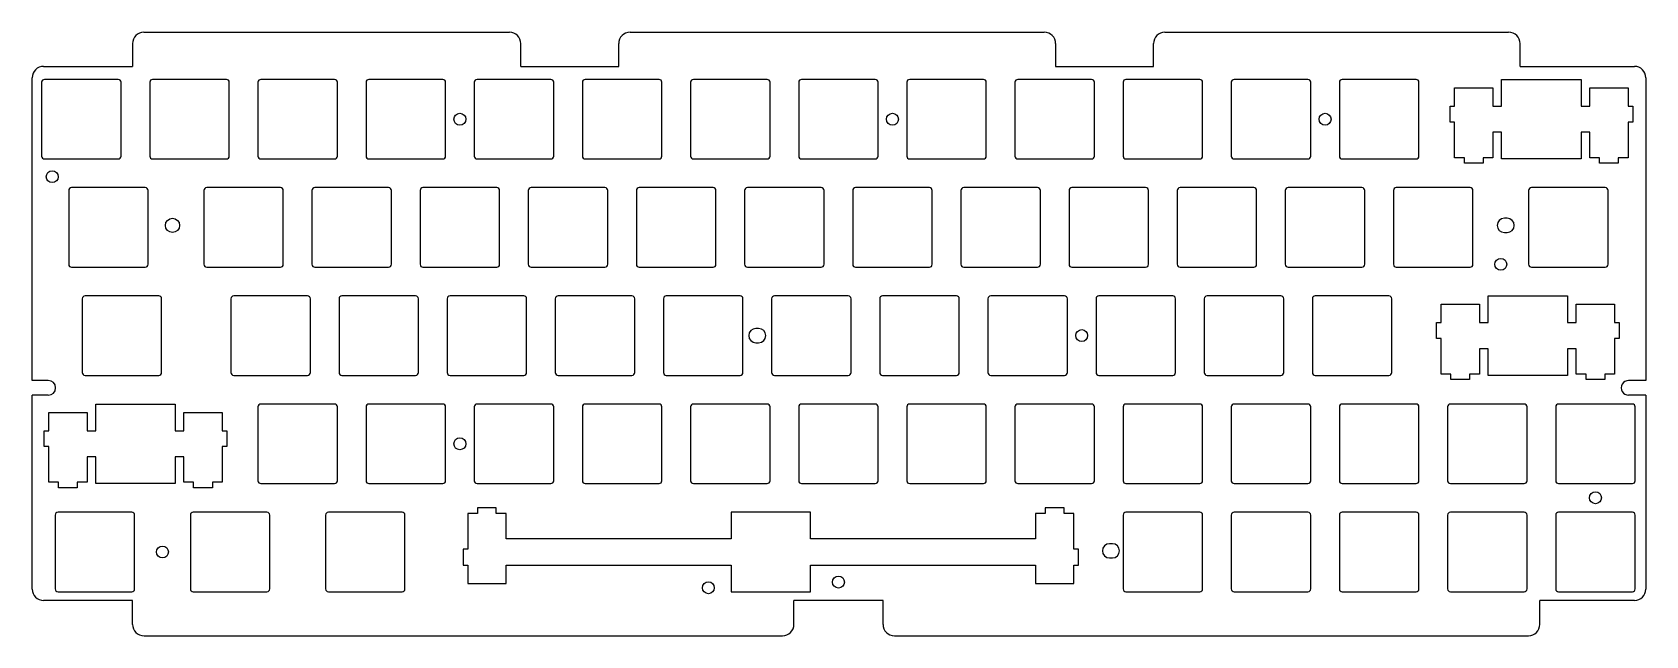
# Model space of a CAD drawing. Header units: millimetres. Extents: x -142 to 142, y -53 to 53.
import ezdxf

# ---------------------------------------------------------------- set-up
doc = ezdxf.new("R2010")
doc.units = ezdxf.units.MM
doc.layers.add('绘制草图 45', color=7, linetype='Continuous')

msp = doc.modelspace()

# ---------------------------------------------------------------- linework, layer by layer
at = {"layer": '绘制草图 45'}
for p, q in [((-122.16, 53.01), (-57.75, 53.01)), ((-36.51, 53.01), (36.45, 53.01)), ((57.7, 53.01), (118.25, 53.01)), ((-124.16, 51.01), (-124.16, 47.01)), ((-55.75, 47.01), (-55.75, 51.01)), ((-38.51, 47.01), (-38.51, 51.01)), ((38.45, 51.01), (38.45, 47.01)), ((55.7, 47.01), (55.7, 51.01)), ((120.25, 47.01), (120.25, 51.01)), ((-139.81, 47.01), (-124.16, 47.01)), ((-55.75, 47.01), (-38.51, 47.01)), ((38.45, 47.01), (55.7, 47.01)), ((120.25, 47.01), (140.4, 47.01)), ((-141.81, -8.3), (-141.81, 45.01)), ((-140.16, 44.2), (-140.16, 31.2)), ((-126.66, 44.7), (-139.66, 44.7)), ((-126.16, 31.2), (-126.16, 44.2)), ((-121.11, 44.2), (-121.11, 31.2)), ((-107.61, 44.7), (-120.61, 44.7)), ((-107.11, 31.2), (-107.11, 44.2)), ((-102.06, 44.2), (-102.06, 31.2)), ((-88.56, 44.7), (-101.56, 44.7)), ((-88.06, 31.2), (-88.06, 44.2)), ((-83.01, 44.2), (-83.01, 31.2)), ((-69.51, 44.7), (-82.51, 44.7)), ((-69.01, 31.2), (-69.01, 44.2)), ((-63.96, 44.2), (-63.96, 31.2)), ((-50.46, 44.7), (-63.46, 44.7)), ((-49.96, 31.2), (-49.96, 44.2)), ((-44.91, 44.2), (-44.91, 31.2)), ((-31.41, 44.7), (-44.41, 44.7)), ((-30.91, 31.2), (-30.91, 44.2)), ((-25.86, 44.2), (-25.86, 31.2)), ((-12.36, 44.7), (-25.36, 44.7)), ((-11.86, 31.2), (-11.86, 44.2)), ((-6.81, 44.2), (-6.81, 31.2)), ((6.69, 44.7), (-6.31, 44.7)), ((7.19, 31.2), (7.19, 44.2)), ((12.24, 44.2), (12.24, 31.2)), ((25.74, 44.7), (12.74, 44.7)), ((26.24, 31.2), (26.24, 44.2)), ((31.29, 44.2), (31.29, 31.2)), ((44.79, 44.7), (31.79, 44.7)), ((45.29, 31.2), (45.29, 44.2)), ((50.34, 44.2), (50.34, 31.2)), ((63.84, 44.7), (50.84, 44.7)), ((64.34, 31.2), (64.34, 44.2)), ((69.39, 44.2), (69.39, 31.2)), ((82.89, 44.7), (69.89, 44.7)), ((83.39, 31.2), (83.39, 44.2)), ((88.44, 44.2), (88.44, 31.2)), ((101.94, 44.7), (88.94, 44.7)), ((102.44, 31.2), (102.44, 44.2)), ((108.74, 43.23), (115.49, 43.23)), ((108.74, 40), (108.74, 43.23)), ((115.49, 43.23), (115.49, 40)), ((117.01, 44.7), (131.01, 44.7)), ((117.01, 40), (117.01, 44.7)), ((131.01, 44.7), (131.01, 40)), ((132.54, 43.23), (139.29, 43.23)), ((132.54, 40), (132.54, 43.23)), ((139.29, 43.23), (139.29, 40)), ((142.4, 45.01), (142.4, -8.3)), ((107.92, 40), (108.74, 40)), ((107.92, 37.2), (107.92, 40)), ((115.49, 40), (117.01, 40)), ((131.01, 40), (132.54, 40)), ((139.29, 40), (140.11, 40)), ((140.11, 40), (140.11, 37.2)), ((108.74, 37.2), (107.92, 37.2)), ((108.74, 30.93), (108.74, 37.2)), ((140.11, 37.2), (139.29, 37.2)), ((139.29, 37.2), (139.29, 30.93)), ((115.49, 35.4), (115.49, 30.93)), ((117.01, 35.4), (115.49, 35.4)), ((117.01, 30.7), (117.01, 35.4)), ((131.01, 35.4), (131.01, 30.7)), ((132.54, 35.4), (131.01, 35.4)), ((132.54, 30.93), (132.54, 35.4)), ((-139.66, 30.7), (-126.66, 30.7)), ((-120.61, 30.7), (-107.61, 30.7)), ((-101.56, 30.7), (-88.56, 30.7)), ((-82.51, 30.7), (-69.51, 30.7)), ((-63.46, 30.7), (-50.46, 30.7)), ((-44.41, 30.7), (-31.41, 30.7)), ((-25.36, 30.7), (-12.36, 30.7)), ((-6.31, 30.7), (6.69, 30.7)), ((12.74, 30.7), (25.74, 30.7)), ((31.79, 30.7), (44.79, 30.7)), ((50.84, 30.7), (63.84, 30.7)), ((69.89, 30.7), (82.89, 30.7)), ((88.94, 30.7), (101.94, 30.7)), ((110.46, 30.93), (108.74, 30.93)), ((110.46, 29.95), (110.46, 30.93)), ((113.76, 29.95), (110.46, 29.95)), ((113.76, 30.93), (113.76, 29.95)), ((115.49, 30.93), (113.76, 30.93)), ((131.01, 30.7), (117.01, 30.7)), ((134.26, 30.93), (132.54, 30.93)), ((134.26, 29.95), (134.26, 30.93)), ((137.56, 29.95), (134.26, 29.95)), ((137.56, 30.93), (137.56, 29.95)), ((139.29, 30.93), (137.56, 30.93)), ((-121.9, 25.65), (-134.9, 25.65)), ((-98.09, 25.65), (-111.09, 25.65)), ((-79.04, 25.65), (-92.04, 25.65)), ((-59.99, 25.65), (-72.99, 25.65)), ((-40.94, 25.65), (-53.94, 25.65)), ((-21.89, 25.65), (-34.89, 25.65)), ((-2.84, 25.65), (-15.84, 25.65)), ((16.21, 25.65), (3.21, 25.65)), ((35.26, 25.65), (22.26, 25.65)), ((54.31, 25.65), (41.31, 25.65)), ((73.36, 25.65), (60.36, 25.65)), ((92.41, 25.65), (79.41, 25.65)), ((111.46, 25.65), (98.46, 25.65)), ((135.27, 25.65), (122.27, 25.65)), ((-135.4, 25.15), (-135.4, 12.15)), ((-121.4, 12.15), (-121.4, 25.15)), ((-111.59, 25.15), (-111.59, 12.15)), ((-97.59, 12.15), (-97.59, 25.15)), ((-92.54, 25.15), (-92.54, 12.15)), ((-78.54, 12.15), (-78.54, 25.15)), ((-73.49, 25.15), (-73.49, 12.15)), ((-59.49, 12.15), (-59.49, 25.15)), ((-54.44, 25.15), (-54.44, 12.15)), ((-40.44, 12.15), (-40.44, 25.15)), ((-35.39, 25.15), (-35.39, 12.15)), ((-21.39, 12.15), (-21.39, 25.15)), ((-16.34, 25.15), (-16.34, 12.15)), ((-2.34, 12.15), (-2.34, 25.15)), ((2.71, 25.15), (2.71, 12.15)), ((16.71, 12.15), (16.71, 25.15)), ((21.76, 25.15), (21.76, 12.15)), ((35.76, 12.15), (35.76, 25.15)), ((40.81, 25.15), (40.81, 12.15)), ((54.81, 12.15), (54.81, 25.15)), ((59.86, 25.15), (59.86, 12.15)), ((73.86, 12.15), (73.86, 25.15)), ((78.91, 25.15), (78.91, 12.15)), ((92.91, 12.15), (92.91, 25.15)), ((97.96, 25.15), (97.96, 12.15)), ((111.96, 12.15), (111.96, 25.15)), ((121.77, 25.15), (121.77, 12.15)), ((135.77, 12.15), (135.77, 25.15)), ((117.99, 20.25), (117.49, 20.25)), ((117.49, 17.75), (117.99, 17.75)), ((-134.9, 11.65), (-121.9, 11.65)), ((-111.09, 11.65), (-98.09, 11.65)), ((-92.04, 11.65), (-79.04, 11.65)), ((-72.99, 11.65), (-59.99, 11.65)), ((-53.94, 11.65), (-40.94, 11.65)), ((-34.89, 11.65), (-21.89, 11.65)), ((-15.84, 11.65), (-2.84, 11.65)), ((3.21, 11.65), (16.21, 11.65)), ((22.26, 11.65), (35.26, 11.65)), ((41.31, 11.65), (54.31, 11.65)), ((60.36, 11.65), (73.36, 11.65)), ((79.41, 11.65), (92.41, 11.65)), ((98.46, 11.65), (111.46, 11.65)), ((122.27, 11.65), (135.27, 11.65)), ((-133.02, 6.1), (-133.02, -6.9)), ((-119.52, 6.6), (-132.52, 6.6)), ((-119.02, -6.9), (-119.02, 6.1)), ((-106.83, 6.1), (-106.83, -6.9)), ((-93.33, 6.6), (-106.33, 6.6)), ((-92.83, -6.9), (-92.83, 6.1)), ((-87.78, 6.1), (-87.78, -6.9)), ((-74.28, 6.6), (-87.28, 6.6)), ((-73.78, -6.9), (-73.78, 6.1)), ((-68.73, 6.1), (-68.73, -6.9)), ((-55.23, 6.6), (-68.23, 6.6)), ((-54.73, -6.9), (-54.73, 6.1)), ((-49.68, 6.1), (-49.68, -6.9)), ((-36.18, 6.6), (-49.18, 6.6)), ((-35.68, -6.9), (-35.68, 6.1)), ((-30.63, 6.1), (-30.63, -6.9)), ((-17.13, 6.6), (-30.13, 6.6)), ((-16.63, -6.9), (-16.63, 6.1)), ((-11.58, 6.1), (-11.58, -6.9)), ((1.92, 6.6), (-11.08, 6.6)), ((2.42, -6.9), (2.42, 6.1)), ((7.47, 6.1), (7.47, -6.9)), ((20.97, 6.6), (7.97, 6.6)), ((21.47, -6.9), (21.47, 6.1)), ((26.52, 6.1), (26.52, -6.9)), ((40.02, 6.6), (27.02, 6.6)), ((40.52, -6.9), (40.52, 6.1)), ((45.57, 6.1), (45.57, -6.9)), ((59.07, 6.6), (46.07, 6.6)), ((59.57, -6.9), (59.57, 6.1)), ((64.62, 6.1), (64.62, -6.9)), ((78.12, 6.6), (65.12, 6.6)), ((78.62, -6.9), (78.62, 6.1)), ((83.67, 6.1), (83.67, -6.9)), ((97.17, 6.6), (84.17, 6.6)), ((97.67, -6.9), (97.67, 6.1)), ((114.63, 6.6), (128.63, 6.6)), ((114.63, 1.9), (114.63, 6.6)), ((128.63, 6.6), (128.63, 1.9)), ((106.36, 5.13), (113.11, 5.13)), ((106.36, 1.9), (106.36, 5.13)), ((113.11, 5.13), (113.11, 1.9)), ((130.16, 5.13), (136.91, 5.13)), ((130.16, 1.9), (130.16, 5.13)), ((136.91, 5.13), (136.91, 1.9)), ((-13.86, 0.85), (-14.36, 0.85)), ((105.53, 1.9), (106.36, 1.9)), ((105.53, -0.9), (105.53, 1.9)), ((113.11, 1.9), (114.63, 1.9)), ((128.63, 1.9), (130.16, 1.9)), ((136.91, 1.9), (137.73, 1.9)), ((137.73, 1.9), (137.73, -0.9)), ((-14.36, -1.65), (-13.86, -1.65)), ((106.36, -0.9), (105.53, -0.9)), ((106.36, -7.17), (106.36, -0.9)), ((113.11, -2.7), (113.11, -7.17)), ((114.63, -2.7), (113.11, -2.7)), ((114.63, -7.4), (114.63, -2.7)), ((128.63, -2.7), (128.63, -7.4)), ((130.16, -2.7), (128.63, -2.7)), ((130.16, -7.17), (130.16, -2.7)), ((137.73, -0.9), (136.91, -0.9)), ((136.91, -0.9), (136.91, -7.17)), ((-139, -8.3), (-141.81, -8.3)), ((-132.52, -7.4), (-119.52, -7.4)), ((-106.33, -7.4), (-93.33, -7.4)), ((-87.28, -7.4), (-74.28, -7.4)), ((-68.23, -7.4), (-55.23, -7.4)), ((-49.18, -7.4), (-36.18, -7.4)), ((-30.13, -7.4), (-17.13, -7.4)), ((-11.08, -7.4), (1.92, -7.4)), ((7.97, -7.4), (20.97, -7.4)), ((27.02, -7.4), (40.02, -7.4)), ((46.07, -7.4), (59.07, -7.4)), ((65.12, -7.4), (78.12, -7.4)), ((84.17, -7.4), (97.17, -7.4)), ((108.08, -7.17), (106.36, -7.17)), ((108.08, -8.15), (108.08, -7.17)), ((111.38, -8.15), (108.08, -8.15)), ((111.38, -7.17), (111.38, -8.15)), ((113.11, -7.17), (111.38, -7.17)), ((128.63, -7.4), (114.63, -7.4)), ((131.88, -7.17), (130.16, -7.17)), ((131.88, -8.15), (131.88, -7.17)), ((135.18, -8.15), (131.88, -8.15)), ((135.18, -7.17), (135.18, -8.15)), ((136.91, -7.17), (135.18, -7.17)), ((142.4, -8.3), (139.38, -8.3)), ((-139, -10.9), (-141.81, -10.9)), ((-141.81, -45.04), (-141.81, -10.9)), ((142.4, -10.9), (139.38, -10.9)), ((142.4, -10.9), (142.4, -45.04)), ((-138.91, -13.92), (-132.16, -13.92)), ((-138.91, -17.15), (-138.91, -13.92)), ((-132.16, -13.92), (-132.16, -17.15)), ((-130.64, -12.45), (-116.64, -12.45)), ((-130.64, -17.15), (-130.64, -12.45)), ((-116.64, -12.45), (-116.64, -17.15)), ((-115.11, -13.92), (-108.36, -13.92)), ((-115.11, -17.15), (-115.11, -13.92)), ((-108.36, -13.92), (-108.36, -17.15)), ((-102.06, -12.95), (-102.06, -25.95)), ((-88.56, -12.45), (-101.56, -12.45)), ((-88.06, -25.95), (-88.06, -12.95)), ((-83.01, -12.95), (-83.01, -25.95)), ((-69.51, -12.45), (-82.51, -12.45)), ((-69.01, -25.95), (-69.01, -12.95)), ((-63.96, -12.95), (-63.96, -25.95)), ((-50.46, -12.45), (-63.46, -12.45)), ((-49.96, -25.95), (-49.96, -12.95)), ((-44.91, -12.95), (-44.91, -25.95)), ((-31.41, -12.45), (-44.41, -12.45)), ((-30.91, -25.95), (-30.91, -12.95)), ((-25.86, -12.95), (-25.86, -25.95)), ((-12.36, -12.45), (-25.36, -12.45)), ((-11.86, -25.95), (-11.86, -12.95)), ((-6.81, -12.95), (-6.81, -25.95)), ((6.69, -12.45), (-6.31, -12.45)), ((7.19, -25.95), (7.19, -12.95)), ((12.24, -12.95), (12.24, -25.95)), ((25.74, -12.45), (12.74, -12.45)), ((26.24, -25.95), (26.24, -12.95)), ((31.29, -12.95), (31.29, -25.95)), ((44.79, -12.45), (31.79, -12.45)), ((45.29, -25.95), (45.29, -12.95)), ((50.34, -12.95), (50.34, -25.95)), ((63.84, -12.45), (50.84, -12.45)), ((64.34, -25.95), (64.34, -12.95)), ((69.39, -12.95), (69.39, -25.95)), ((82.89, -12.45), (69.89, -12.45)), ((83.39, -25.95), (83.39, -12.95)), ((88.44, -12.95), (88.44, -25.95)), ((101.94, -12.45), (88.94, -12.45)), ((102.44, -25.95), (102.44, -12.95)), ((107.49, -12.95), (107.49, -25.95)), ((120.99, -12.45), (107.99, -12.45)), ((121.49, -25.95), (121.49, -12.95)), ((126.54, -12.95), (126.54, -25.95)), ((140.04, -12.45), (127.04, -12.45)), ((140.54, -25.95), (140.54, -12.95)), ((-139.73, -17.15), (-138.91, -17.15)), ((-139.73, -19.95), (-139.73, -17.15)), ((-132.16, -17.15), (-130.64, -17.15)), ((-116.64, -17.15), (-115.11, -17.15)), ((-108.36, -17.15), (-107.54, -17.15)), ((-107.54, -17.15), (-107.54, -19.95)), ((-138.91, -19.95), (-139.73, -19.95)), ((-138.91, -26.22), (-138.91, -19.95)), ((-132.16, -21.75), (-132.16, -26.22)), ((-130.64, -21.75), (-132.16, -21.75)), ((-130.64, -26.45), (-130.64, -21.75)), ((-116.64, -21.75), (-116.64, -26.45)), ((-115.11, -21.75), (-116.64, -21.75)), ((-115.11, -26.22), (-115.11, -21.75)), ((-107.54, -19.95), (-108.36, -19.95)), ((-108.36, -19.95), (-108.36, -26.22)), ((-137.19, -26.22), (-138.91, -26.22)), ((-137.19, -27.2), (-137.19, -26.22)), ((-133.88, -27.2), (-137.19, -27.2)), ((-133.88, -26.22), (-133.88, -27.2)), ((-132.16, -26.22), (-133.88, -26.22)), ((-116.64, -26.45), (-130.64, -26.45)), ((-113.39, -26.22), (-115.11, -26.22)), ((-113.39, -27.2), (-113.39, -26.22)), ((-110.09, -27.2), (-113.39, -27.2)), ((-110.09, -26.22), (-110.09, -27.2)), ((-108.36, -26.22), (-110.09, -26.22)), ((-101.56, -26.45), (-88.56, -26.45)), ((-82.51, -26.45), (-69.51, -26.45)), ((-63.46, -26.45), (-50.46, -26.45)), ((-44.41, -26.45), (-31.41, -26.45)), ((-25.36, -26.45), (-12.36, -26.45)), ((-6.31, -26.45), (6.69, -26.45)), ((12.74, -26.45), (25.74, -26.45)), ((31.79, -26.45), (44.79, -26.45)), ((50.84, -26.45), (63.84, -26.45)), ((69.89, -26.45), (82.89, -26.45)), ((88.94, -26.45), (101.94, -26.45)), ((107.99, -26.45), (120.99, -26.45)), ((127.04, -26.45), (140.04, -26.45)), ((-60.07, -30.75), (-63.37, -30.75)), ((-63.37, -30.75), (-63.37, -31.73)), ((-60.07, -31.73), (-60.07, -30.75)), ((39.93, -30.75), (36.63, -30.75)), ((36.63, -30.75), (36.63, -31.73)), ((39.93, -31.73), (39.93, -30.75)), ((-137.78, -32), (-137.78, -45)), ((-124.28, -31.5), (-137.28, -31.5)), ((-123.78, -45), (-123.78, -32)), ((-113.97, -32), (-113.97, -45)), ((-100.47, -31.5), (-113.47, -31.5)), ((-99.97, -45), (-99.97, -32)), ((-90.16, -32), (-90.16, -45)), ((-76.66, -31.5), (-89.66, -31.5)), ((-76.16, -45), (-76.16, -32)), ((-63.37, -31.73), (-65.09, -31.73)), ((-65.09, -31.73), (-65.09, -38)), ((-58.34, -31.73), (-60.07, -31.73)), ((-58.34, -36.2), (-58.34, -31.73)), ((-4.72, -31.5), (-18.72, -31.5)), ((-18.72, -31.5), (-18.72, -36.2)), ((-4.72, -36.2), (-4.72, -31.5)), ((36.63, -31.73), (34.91, -31.73)), ((34.91, -31.73), (34.91, -36.2)), ((41.66, -31.73), (39.93, -31.73)), ((41.66, -38), (41.66, -31.73)), ((50.34, -32), (50.34, -45)), ((63.84, -31.5), (50.84, -31.5)), ((64.34, -45), (64.34, -32)), ((69.39, -32), (69.39, -45)), ((82.89, -31.5), (69.89, -31.5)), ((83.39, -45), (83.39, -32)), ((88.44, -32), (88.44, -45)), ((101.94, -31.5), (88.94, -31.5)), ((102.44, -45), (102.44, -32)), ((107.49, -32), (107.49, -45)), ((120.99, -31.5), (107.99, -31.5)), ((121.49, -45), (121.49, -32)), ((126.54, -32), (126.54, -45)), ((140.04, -31.5), (127.04, -31.5)), ((140.54, -45), (140.54, -32)), ((-18.72, -36.2), (-58.34, -36.2)), ((34.91, -36.2), (-4.72, -36.2)), ((-65.09, -38), (-65.92, -38)), ((-65.92, -38), (-65.92, -40.8)), ((42.48, -38), (41.66, -38)), ((42.48, -40.8), (42.48, -38)), ((48.44, -37.05), (47.94, -37.05)), ((47.94, -39.55), (48.44, -39.55)), ((-65.92, -40.8), (-65.09, -40.8)), ((-65.09, -40.8), (-65.09, -44.03)), ((-58.34, -44.03), (-58.34, -40.8)), ((-58.34, -40.8), (-18.72, -40.8)), ((-18.72, -40.8), (-18.72, -45.5)), ((-4.72, -45.5), (-4.72, -40.8)), ((-4.72, -40.8), (34.91, -40.8)), ((34.91, -40.8), (34.91, -44.03)), ((41.66, -40.8), (42.48, -40.8)), ((41.66, -44.03), (41.66, -40.8)), ((-65.09, -44.03), (-58.34, -44.03)), ((34.91, -44.03), (41.66, -44.03)), ((-124.13, -47.04), (-139.81, -47.04)), ((-137.28, -45.5), (-124.28, -45.5)), ((-124.13, -51.24), (-124.13, -47.04)), ((-113.47, -45.5), (-100.47, -45.5)), ((-89.66, -45.5), (-76.66, -45.5)), ((-18.72, -45.5), (-4.72, -45.5)), ((8.05, -47.04), (-7.65, -47.04)), ((-7.65, -51.24), (-7.65, -47.04)), ((8.05, -51.24), (8.05, -47.04)), ((50.84, -45.5), (63.84, -45.5)), ((69.89, -45.5), (82.89, -45.5)), ((88.94, -45.5), (101.94, -45.5)), ((107.99, -45.5), (120.99, -45.5)), ((140.4, -47.04), (123.73, -47.04)), ((123.73, -51.24), (123.73, -47.04)), ((127.04, -45.5), (140.04, -45.5)), ((-122.13, -53.24), (-9.65, -53.24)), ((10.05, -53.24), (121.73, -53.24))]:
    msp.add_line(p, q, dxfattribs=at)
for centre, radius in [((-66.49, 37.7), 1.05), ((9.71, 37.7), 1.05), ((85.91, 37.7), 1.05), ((-138.3, 27.58), 1.05), ((-117.11, 19), 1.25), ((116.87, 12.15), 1.05), ((43.04, -0.4), 1.05), ((-66.49, -19.45), 1.05), ((133.54, -28.95), 1.05), ((-118.88, -38.5), 1.05), ((-22.72, -44.8), 1.05), ((0.2, -43.8), 1.05)]:
    msp.add_circle(centre, radius, dxfattribs=at)
for centre, radius, start, end in [((-122.16, 51.01), 2, 90, 180), ((-57.75, 51.01), 2, 0, 90), ((-36.51, 51.01), 2, 90, 180), ((36.45, 51.01), 2, 0, 90), ((57.7, 51.01), 2, 90, 180), ((118.25, 51.01), 2, 0, 90), ((-139.81, 45.01), 2, 90, 180), ((140.4, 45.01), 2, 0, 90), ((-139.66, 44.2), 0.5, 90, 180), ((-126.66, 44.2), 0.5, 0, 90), ((-120.61, 44.2), 0.5, 90, 180), ((-107.61, 44.2), 0.5, 0, 90), ((-101.56, 44.2), 0.5, 90, 180), ((-88.56, 44.2), 0.5, 0, 90), ((-82.51, 44.2), 0.5, 90, 180), ((-69.51, 44.2), 0.5, 0, 90), ((-63.46, 44.2), 0.5, 90, 180), ((-50.46, 44.2), 0.5, 0, 90), ((-44.41, 44.2), 0.5, 90, 180), ((-31.41, 44.2), 0.5, 0, 90), ((-25.36, 44.2), 0.5, 90, 180), ((-12.36, 44.2), 0.5, 0, 90), ((-6.31, 44.2), 0.5, 90, 180), ((6.69, 44.2), 0.5, 0, 90), ((12.74, 44.2), 0.5, 90, 180), ((25.74, 44.2), 0.5, 0, 90), ((31.79, 44.2), 0.5, 90, 180), ((44.79, 44.2), 0.5, 0, 90), ((50.84, 44.2), 0.5, 90, 180), ((63.84, 44.2), 0.5, 0, 90), ((69.89, 44.2), 0.5, 90, 180), ((82.89, 44.2), 0.5, 0, 90), ((88.94, 44.2), 0.5, 90, 180), ((101.94, 44.2), 0.5, 0, 90), ((-139.66, 31.2), 0.5, 180, 270), ((-126.66, 31.2), 0.5, 270, 0), ((-120.61, 31.2), 0.5, 180, 270), ((-107.61, 31.2), 0.5, 270, 0), ((-101.56, 31.2), 0.5, 180, 270), ((-88.56, 31.2), 0.5, 270, 0), ((-82.51, 31.2), 0.5, 180, 270), ((-69.51, 31.2), 0.5, 270, 0), ((-63.46, 31.2), 0.5, 180, 270), ((-50.46, 31.2), 0.5, 270, 0), ((-44.41, 31.2), 0.5, 180, 270), ((-31.41, 31.2), 0.5, 270, 0), ((-25.36, 31.2), 0.5, 180, 270), ((-12.36, 31.2), 0.5, 270, 0), ((-6.31, 31.2), 0.5, 180, 270), ((6.69, 31.2), 0.5, 270, 0), ((12.74, 31.2), 0.5, 180, 270), ((25.74, 31.2), 0.5, 270, 0), ((31.79, 31.2), 0.5, 180, 270), ((44.79, 31.2), 0.5, 270, 0), ((50.84, 31.2), 0.5, 180, 270), ((63.84, 31.2), 0.5, 270, 0), ((69.89, 31.2), 0.5, 180, 270), ((82.89, 31.2), 0.5, 270, 0), ((88.94, 31.2), 0.5, 180, 270), ((101.94, 31.2), 0.5, 270, 0), ((-134.9, 25.15), 0.5, 90, 180), ((-121.9, 25.15), 0.5, 0, 90), ((-111.09, 25.15), 0.5, 90, 180), ((-98.09, 25.15), 0.5, 0, 90), ((-92.04, 25.15), 0.5, 90, 180), ((-79.04, 25.15), 0.5, 0, 90), ((-72.99, 25.15), 0.5, 90, 180), ((-59.99, 25.15), 0.5, 360, 90), ((-53.94, 25.15), 0.5, 90, 180), ((-40.94, 25.15), 0.5, 0, 90), ((-34.89, 25.15), 0.5, 90, 180), ((-21.89, 25.15), 0.5, 0, 90), ((-15.84, 25.15), 0.5, 90, 180), ((-2.84, 25.15), 0.5, 0, 90), ((3.21, 25.15), 0.5, 90, 180), ((16.21, 25.15), 0.5, 0, 90), ((22.26, 25.15), 0.5, 90, 180), ((35.26, 25.15), 0.5, 0, 90), ((41.31, 25.15), 0.5, 90, 180), ((54.31, 25.15), 0.5, 0, 90), ((60.36, 25.15), 0.5, 90, 180), ((73.36, 25.15), 0.5, 0, 90), ((79.41, 25.15), 0.5, 90, 180), ((92.41, 25.15), 0.5, 0, 90), ((98.46, 25.15), 0.5, 90, 180), ((111.46, 25.15), 0.5, 0, 90), ((122.27, 25.15), 0.5, 90, 180), ((135.27, 25.15), 0.5, 0, 90), ((117.49, 19), 1.25, 90, 270), ((117.99, 19), 1.25, 270, 90), ((-134.9, 12.15), 0.5, 180, 270), ((-121.9, 12.15), 0.5, 270, 0), ((-111.09, 12.15), 0.5, 180, 270), ((-98.09, 12.15), 0.5, 270, 0), ((-92.04, 12.15), 0.5, 180, 270), ((-79.04, 12.15), 0.5, 270, 0), ((-72.99, 12.15), 0.5, 180, 270), ((-59.99, 12.15), 0.5, 270, 360), ((-53.94, 12.15), 0.5, 180, 270), ((-40.94, 12.15), 0.5, 270, 360), ((-34.89, 12.15), 0.5, 180, 270), ((-21.89, 12.15), 0.5, 270, 360), ((-15.84, 12.15), 0.5, 180, 270), ((-2.84, 12.15), 0.5, 270, 0), ((3.21, 12.15), 0.5, 180, 270), ((16.21, 12.15), 0.5, 270, 0), ((22.26, 12.15), 0.5, 180, 270), ((35.26, 12.15), 0.5, 270, 0), ((41.31, 12.15), 0.5, 180, 270), ((54.31, 12.15), 0.5, 270, 0), ((60.36, 12.15), 0.5, 180, 270), ((73.36, 12.15), 0.5, 270, 0), ((79.41, 12.15), 0.5, 180, 270), ((92.41, 12.15), 0.5, 270, 0), ((98.46, 12.15), 0.5, 180, 270), ((111.46, 12.15), 0.5, 270, 0), ((122.27, 12.15), 0.5, 180, 270), ((135.27, 12.15), 0.5, 270, 0), ((-132.52, 6.1), 0.5, 90, 180), ((-119.52, 6.1), 0.5, 0, 90), ((-106.33, 6.1), 0.5, 90, 180), ((-93.33, 6.1), 0.5, 360, 90), ((-87.28, 6.1), 0.5, 90, 180), ((-74.28, 6.1), 0.5, 0, 90), ((-68.23, 6.1), 0.5, 90, 180), ((-55.23, 6.1), 0.5, 0, 90), ((-49.18, 6.1), 0.5, 90, 180), ((-36.18, 6.1), 0.5, 0, 90), ((-30.13, 6.1), 0.5, 90, 180), ((-17.13, 6.1), 0.5, 0, 90), ((-11.08, 6.1), 0.5, 90, 180), ((1.92, 6.1), 0.5, 0, 90), ((7.97, 6.1), 0.5, 90, 180), ((20.97, 6.1), 0.5, 0, 90), ((27.02, 6.1), 0.5, 90, 180), ((40.02, 6.1), 0.5, 0, 90), ((46.07, 6.1), 0.5, 90, 180), ((59.07, 6.1), 0.5, 0, 90), ((65.12, 6.1), 0.5, 90, 180), ((78.12, 6.1), 0.5, 0, 90), ((84.17, 6.1), 0.5, 90, 180), ((97.17, 6.1), 0.5, 0, 90), ((-14.36, -0.4), 1.25, 90, 270), ((-13.86, -0.4), 1.25, 270, 90), ((-139, -9.6), 1.3, 270.0871, 89.9153), ((-132.52, -6.9), 0.5, 180, 270), ((-119.52, -6.9), 0.5, 270, 0), ((-106.33, -6.9), 0.5, 180, 270), ((-93.33, -6.9), 0.5, 270, 0), ((-87.28, -6.9), 0.5, 180, 270), ((-74.28, -6.9), 0.5, 270, 0), ((-68.23, -6.9), 0.5, 180, 270), ((-55.23, -6.9), 0.5, 270, 0), ((-49.18, -6.9), 0.5, 180, 270), ((-36.18, -6.9), 0.5, 270, 0), ((-30.13, -6.9), 0.5, 180, 270), ((-17.13, -6.9), 0.5, 270, 0), ((-11.08, -6.9), 0.5, 180, 270), ((1.92, -6.9), 0.5, 270, 0), ((7.97, -6.9), 0.5, 180, 270), ((20.97, -6.9), 0.5, 270, 0), ((27.02, -6.9), 0.5, 180, 270), ((40.02, -6.9), 0.5, 270, 0), ((46.07, -6.9), 0.5, 180, 270), ((59.07, -6.9), 0.5, 270, 0), ((65.12, -6.9), 0.5, 180, 270), ((78.12, -6.9), 0.5, 270, 0), ((84.17, -6.9), 0.5, 180, 270), ((97.17, -6.9), 0.5, 270, 0), ((139.38, -9.6), 1.3, 90.0871, 270.3204), ((-101.56, -12.95), 0.5, 90, 180), ((-88.56, -12.95), 0.5, 360, 90), ((-82.51, -12.95), 0.5, 90, 180), ((-69.51, -12.95), 0.5, 0, 90), ((-63.46, -12.95), 0.5, 90, 180), ((-50.46, -12.95), 0.5, 360, 90), ((-44.41, -12.95), 0.5, 90, 180), ((-31.41, -12.95), 0.5, 360, 90), ((-25.36, -12.95), 0.5, 90, 180), ((-12.36, -12.95), 0.5, 0, 90), ((-6.31, -12.95), 0.5, 90, 180), ((6.69, -12.95), 0.5, 0, 90), ((12.74, -12.95), 0.5, 90, 180), ((25.74, -12.95), 0.5, 0, 90), ((31.79, -12.95), 0.5, 90, 180), ((44.79, -12.95), 0.5, 0, 90), ((50.84, -12.95), 0.5, 90, 180), ((63.84, -12.95), 0.5, 0, 90), ((69.89, -12.95), 0.5, 90, 180), ((82.89, -12.95), 0.5, 0, 90), ((88.94, -12.95), 0.5, 90, 180), ((101.94, -12.95), 0.5, 0, 90), ((107.99, -12.95), 0.5, 90, 180), ((120.99, -12.95), 0.5, 0, 90), ((127.04, -12.95), 0.5, 90, 180), ((140.04, -12.95), 0.5, 0, 90), ((-101.56, -25.95), 0.5, 180, 270), ((-88.56, -25.95), 0.5, 270, 0), ((-82.51, -25.95), 0.5, 180, 270), ((-69.51, -25.95), 0.5, 270, 0), ((-63.46, -25.95), 0.5, 180, 270), ((-50.46, -25.95), 0.5, 270, 360), ((-44.41, -25.95), 0.5, 180, 270), ((-31.41, -25.95), 0.5, 270, 360), ((-25.36, -25.95), 0.5, 180, 270), ((-12.36, -25.95), 0.5, 270, 360), ((-6.31, -25.95), 0.5, 180, 270), ((6.69, -25.95), 0.5, 270, 360), ((12.74, -25.95), 0.5, 180, 270), ((25.74, -25.95), 0.5, 270, 360), ((31.79, -25.95), 0.5, 180, 270), ((44.79, -25.95), 0.5, 270, 360), ((50.84, -25.95), 0.5, 180, 270), ((63.84, -25.95), 0.5, 270, 0), ((69.89, -25.95), 0.5, 180, 270), ((82.89, -25.95), 0.5, 270, 0), ((88.94, -25.95), 0.5, 180, 270), ((101.94, -25.95), 0.5, 270, 0), ((107.99, -25.95), 0.5, 180, 270), ((120.99, -25.95), 0.5, 270, 0), ((127.04, -25.95), 0.5, 180, 270), ((140.04, -25.95), 0.5, 270, 0), ((-137.28, -32), 0.5, 90, 180), ((-124.28, -32), 0.5, 0, 90), ((-113.47, -32), 0.5, 90, 180), ((-100.47, -32), 0.5, 0, 90), ((-89.66, -32), 0.5, 90, 180), ((-76.66, -32), 0.5, 0, 90), ((50.84, -32), 0.5, 90, 180), ((63.84, -32), 0.5, 0, 90), ((69.89, -32), 0.5, 90, 180), ((82.89, -32), 0.5, 0, 90), ((88.94, -32), 0.5, 90, 180), ((101.94, -32), 0.5, 0, 90), ((107.99, -32), 0.5, 90, 180), ((120.99, -32), 0.5, 0, 90), ((127.04, -32), 0.5, 90, 180), ((140.04, -32), 0.5, 0, 90), ((47.94, -38.3), 1.25, 90, 270), ((48.44, -38.3), 1.25, 270, 90), ((-139.81, -45.04), 2, 180, 270), ((-137.28, -45), 0.5, 180, 270), ((-124.28, -45), 0.5, 270, 0), ((-113.47, -45), 0.5, 180, 270), ((-100.47, -45), 0.5, 270, 0), ((-89.66, -45), 0.5, 180, 270), ((-76.66, -45), 0.5, 270, 0), ((50.84, -45), 0.5, 180, 270), ((63.84, -45), 0.5, 270, 0), ((69.89, -45), 0.5, 180, 270), ((82.89, -45), 0.5, 270, 0), ((88.94, -45), 0.5, 180, 270), ((101.94, -45), 0.5, 270, 0), ((107.99, -45), 0.5, 180, 270), ((120.99, -45), 0.5, 270, 0), ((127.04, -45), 0.5, 180, 270), ((140.04, -45), 0.5, 270, 0), ((140.4, -45.04), 2, 270, 0), ((-122.13, -51.24), 2, 180, 270), ((-9.65, -51.24), 2, 270, 360), ((10.05, -51.24), 2, 180, 270), ((121.73, -51.24), 2, 270, 0)]:
    msp.add_arc(centre, radius, start, end, dxfattribs=at)

doc.saveas('drawing.dxf')
